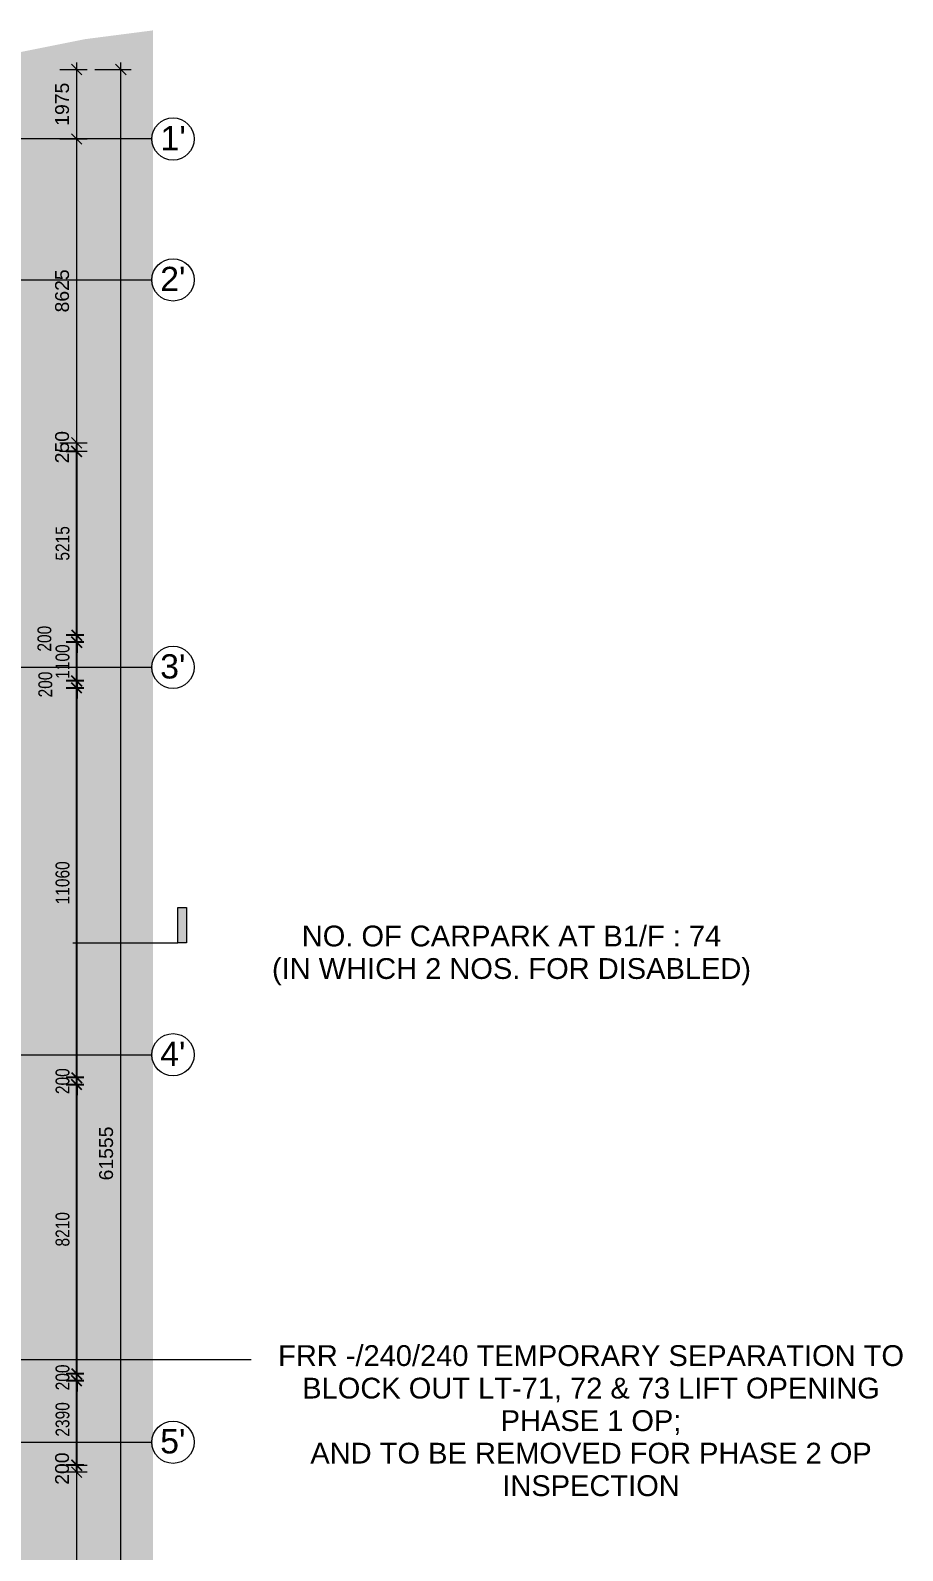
# Model space of a CAD drawing. Header units: millimetres. Extents: x -1578195 to 622687, y -255792 to 391308.
# Drawn here: x 124728 to 149494, y 160378 to 203538 of the extents above; entities that cross this region are included whole.
import ezdxf

# ---------------------------------------------------------------- set-up
doc = ezdxf.new("R2010")
doc.units = ezdxf.units.MM
doc.linetypes.add('Grid Line', pattern=[21, 12, -3, 3, -3])
for name, color, linetype, lineweight in [('A-ANNO-DIMS', 7, 'Continuous', 9), ('Dims-M_ANCILLARYBUILDING1-F_dwg-1', 7, 'Continuous', 9), ('G-ANNO-TEXT', 7, 'Continuous', 5), ('S-GRID-1', 7, 'Grid Line', 5), ('S-GRID-IDEN', 7, 'Continuous', 5)]:
    doc.layers.add(name, color=color, linetype=linetype, lineweight=lineweight)
doc.layers.add('A-DETL-GENF-2', color=7, linetype='Continuous', lineweight=9, true_color=0x525252)
doc.layers.add('A-WALL-PATT-1', color=7, linetype='Continuous', lineweight=9, true_color=0x009369)
doc.styles.add('Arial', font='arial.ttf', dxfattribs={"height": 393.413174})
doc.styles.add('Arial_11', font='arial.ttf', dxfattribs={"width": 0.8, "height": 12.5})
doc.styles.add('Arial_3', font='arial.ttf', dxfattribs={"height": 590.11976})
doc.styles.add('Arial_4', font='arial.ttf', dxfattribs={"height": 688.473054})
doc.dimstyles.new('Diagonal_-_2_0mm_Arial', dxfattribs={"dimscale": 304.8, "dimtxt": 500, "dimasz": 0.984252, "dimexe": 0.984252, "dimexo": 0.984252, "dimgap": 0.656168, "dimtad": 1, "dimdec": 0, "dimrnd": 5, "dimzin": 0, "dimdsep": 46, "dimtxsty": 'Arial_11', "dimblk1": 'OBLIQUE', "dimblk2": 'OBLIQUE', "dimsah": 1, "dimcen": 0.09, "dimdle": 0.656168, "dimadec": 0, "dimazin": 0, "dimtfac": 1, "dimtdec": 4, "dimtix": 1, "dimtmove": 0, "dimatfit": 3, "dimfxl": 1, "dimtvp": 1, "dimtolj": 1, "dimtzin": 0, "dimarcsym": 2})

# ---------------------------------------------------------------- blocks, each defined once
blk = doc.blocks.new('Grid - 3mm-2917264-B1_F PLAN _2 OF 2_')
at = {"layer": 'S-GRID-IDEN'}
blk.add_circle((0, 0), 3, dxfattribs=at)
blk = doc.blocks.new('Section - M_Section Tail - Filled-17576198-0510')
at = {"layer": 'Dims-M_ANCILLARYBUILDING1-F_dwg-1'}
blk.add_hatch(color=256, dxfattribs=at).paths.add_polyline_path([(0, 5), (0, 0), (-1.2, 0), (-1.2, 5)], flags=0)
for p, q in [((0, 5), (-1.2, 5)), ((-1.2, 5), (-1.2, 0)), ((0, 0), (0, 5)), ((-1.2, 0), (0, 0))]:
    blk.add_line(p, q, dxfattribs=at)
blk = doc.blocks.new('A$C2C6E4749')
at = {"layer": 'Dims-M_ANCILLARYBUILDING1-F_dwg-1'}
blk.add_line((78582, 3178), (81567, 3178), dxfattribs=at)
at = {"layer": 'Dims-M_ANCILLARYBUILDING1-F_dwg-1', "extrusion": (0, 0, -1), "xscale": 199.9999999999998, "yscale": 199.9999999999998, "zscale": 199.9999999999998}
blk.add_blockref('Section - M_Section Tail - Filled-17576198-0510', (-81567, 3178), dxfattribs=at)
blk = doc.blocks.new('Dims-B1-FPLAN_2OF2__dwg__Oblique-5772980-B1_F PLAN _2 OF 2_')
at = {"layer": 'A-ANNO-DIMS'}
blk.add_line((-0.5, -0.5), (0.5, 0.5), dxfattribs=at)
blk = doc.blocks.new('_Oblique')
at = {"color": 0, "linetype": 'ByBlock', "lineweight": -2}
blk.add_line((-0.5, -0.5), (0.5, 0.5), dxfattribs=at)
blk = doc.blocks.new('*D190')
at = {"layer": 'A-ANNO-DIMS', "color": 0, "lineweight": -2, "transparency": 16777216}
for p, q in [((126043, 162605), (126043, 165395)), ((126243, 165195), (125743, 165195)), ((126243, 162805), (125743, 162805))]:
    blk.add_line(p, q, dxfattribs=at)
at = {"layer": 'Defpoints', "color": 0, "transparency": 16777216}
for p in [(126043, 165195), (126543, 165195), (126543, 162805)]:
    blk.add_point(p, dxfattribs=at)
at = {"layer": 'A-ANNO-DIMS', "color": 0, "lineweight": -2, "transparency": 16777216, "xscale": 299.9999999999999, "yscale": 299.9999999999999, "zscale": 299.9999999999999}
for p, rotation in [((126043, 165195), 90), ((126043, 162805), 270)]:
    blk.add_blockref('_Oblique', p, dxfattribs=dict(at, rotation=rotation))
at = {"layer": 'A-ANNO-DIMS', "color": 0, "transparency": 16777216, "insert": (125642, 164103), "char_height": 12.5, "attachment_point": 5, "rotation": 90, "style": 'Arial_11'}
blk.add_mtext('\\A1;{\\H31.473x;2390}', dxfattribs=at)
blk = doc.blocks.new('*D222')
at = {"layer": 'A-ANNO-DIMS', "color": 0, "lineweight": -2, "transparency": 16777216}
for p, q in [((126243, 165395), (125743, 165395)), ((126043, 165395), (126043, 165695)), ((126043, 165195), (126043, 165395)), ((126243, 165195), (125743, 165195)), ((126043, 165195), (126043, 164895))]:
    blk.add_line(p, q, dxfattribs=at)
at = {"layer": 'Defpoints', "color": 0, "transparency": 16777216}
for p in [(126043, 165395), (126543, 165395), (126543, 165195)]:
    blk.add_point(p, dxfattribs=at)
at = {"layer": 'A-ANNO-DIMS', "color": 0, "lineweight": -2, "transparency": 16777216, "xscale": 299.9999999999999, "yscale": 299.9999999999999, "zscale": 299.9999999999999}
for p, rotation in [((126043, 165395), 270), ((126043, 165195), 90)]:
    blk.add_blockref('_Oblique', p, dxfattribs=dict(at, rotation=rotation))
at = {"layer": 'A-ANNO-DIMS', "color": 0, "transparency": 16777216, "insert": (125642, 165295), "char_height": 12.5, "attachment_point": 5, "rotation": 90, "style": 'Arial_11'}
blk.add_mtext('\\A1;{\\H31.473x;200}', dxfattribs=at)
blk = doc.blocks.new('*D223')
at = {"layer": 'A-ANNO-DIMS', "color": 0, "lineweight": -2, "transparency": 16777216}
for p, q in [((126043, 173806), (126043, 174106)), ((126243, 173806), (125743, 173806)), ((126243, 173606), (125743, 173606)), ((126043, 173606), (126043, 173806)), ((126043, 173606), (126043, 173306))]:
    blk.add_line(p, q, dxfattribs=at)
at = {"layer": 'Defpoints', "color": 0, "transparency": 16777216}
for p in [(126043, 173806), (126543, 173806), (126543, 173606)]:
    blk.add_point(p, dxfattribs=at)
at = {"layer": 'A-ANNO-DIMS', "color": 0, "lineweight": -2, "transparency": 16777216, "xscale": 299.9999999999999, "yscale": 299.9999999999999, "zscale": 299.9999999999999}
for p, rotation in [((126043, 173806), 270), ((126043, 173606), 90)]:
    blk.add_blockref('_Oblique', p, dxfattribs=dict(at, rotation=rotation))
at = {"layer": 'A-ANNO-DIMS', "color": 0, "transparency": 16777216, "insert": (125642, 173706), "char_height": 12.5, "attachment_point": 5, "rotation": 90, "style": 'Arial_11'}
blk.add_mtext('\\A1;{\\H31.473x;200}', dxfattribs=at)
blk = doc.blocks.new('*D224')
at = {"layer": 'A-ANNO-DIMS', "color": 0, "lineweight": -2, "transparency": 16777216}
for p, q in [((126043, 185068), (126043, 185368)), ((126243, 185068), (125743, 185068)), ((126243, 184868), (125743, 184868)), ((126043, 184868), (126043, 185068)), ((126043, 184868), (126043, 184568))]:
    blk.add_line(p, q, dxfattribs=at)
at = {"layer": 'Defpoints', "color": 0, "transparency": 16777216}
for p in [(126043, 185068), (126543, 185068), (126543, 184868)]:
    blk.add_point(p, dxfattribs=at)
at = {"layer": 'A-ANNO-DIMS', "color": 0, "lineweight": -2, "transparency": 16777216, "xscale": 299.9999999999999, "yscale": 299.9999999999999, "zscale": 299.9999999999999}
for p, rotation in [((126043, 185068), 270), ((126043, 184868), 90)]:
    blk.add_blockref('_Oblique', p, dxfattribs=dict(at, rotation=rotation))
at = {"layer": 'A-ANNO-DIMS', "color": 0, "transparency": 16777216, "insert": (125153, 184968), "char_height": 12.5, "attachment_point": 5, "rotation": 90, "style": 'Arial_11'}
blk.add_mtext('\\A1;{\\H31.473x;200}', dxfattribs=at)
blk = doc.blocks.new('*D225')
at = {"layer": 'A-ANNO-DIMS', "color": 0, "lineweight": -2, "transparency": 16777216}
for p, q in [((126043, 186368), (126043, 186668)), ((126243, 186368), (125743, 186368)), ((126243, 186168), (125743, 186168)), ((126043, 186168), (126043, 186368)), ((126043, 186168), (126043, 185868))]:
    blk.add_line(p, q, dxfattribs=at)
at = {"layer": 'Defpoints', "color": 0, "transparency": 16777216}
for p in [(126043, 186368), (126543, 186368), (126543, 186168)]:
    blk.add_point(p, dxfattribs=at)
at = {"layer": 'A-ANNO-DIMS', "color": 0, "lineweight": -2, "transparency": 16777216, "xscale": 299.9999999999999, "yscale": 299.9999999999999, "zscale": 299.9999999999999}
for p, rotation in [((126043, 186368), 270), ((126043, 186168), 90)]:
    blk.add_blockref('_Oblique', p, dxfattribs=dict(at, rotation=rotation))
at = {"layer": 'A-ANNO-DIMS', "color": 0, "transparency": 16777216, "insert": (125128, 186268), "char_height": 12.5, "attachment_point": 5, "rotation": 90, "style": 'Arial_11'}
blk.add_mtext('\\A1;{\\H31.473x;200}', dxfattribs=at)
blk = doc.blocks.new('*D226')
at = {"layer": 'A-ANNO-DIMS', "color": 0, "lineweight": -2, "transparency": 16777216}
for p, q in [((126043, 186168), (126043, 186468)), ((126243, 186168), (125743, 186168)), ((126043, 185068), (126043, 186168)), ((126243, 185068), (125743, 185068)), ((126043, 185068), (126043, 184768))]:
    blk.add_line(p, q, dxfattribs=at)
at = {"layer": 'Defpoints', "color": 0, "transparency": 16777216}
for p in [(126043, 186168), (126543, 186168), (126543, 185068)]:
    blk.add_point(p, dxfattribs=at)
at = {"layer": 'A-ANNO-DIMS', "color": 0, "lineweight": -2, "transparency": 16777216, "xscale": 299.9999999999999, "yscale": 299.9999999999999, "zscale": 299.9999999999999}
for p, rotation in [((126043, 186168), 270), ((126043, 185068), 90)]:
    blk.add_blockref('_Oblique', p, dxfattribs=dict(at, rotation=rotation))
at = {"layer": 'A-ANNO-DIMS', "color": 0, "transparency": 16777216, "insert": (125642, 185618), "char_height": 12.5, "attachment_point": 5, "rotation": 90, "style": 'Arial_11'}
blk.add_mtext('\\A1;{\\H31.473x;1100}', dxfattribs=at)
blk = doc.blocks.new('*D227')
at = {"layer": 'A-ANNO-DIMS', "color": 0, "lineweight": -2, "transparency": 16777216}
for p, q in [((126043, 186168), (126043, 191781)), ((126043, 191581), (125743, 191581)), ((126243, 186368), (125743, 186368))]:
    blk.add_line(p, q, dxfattribs=at)
at = {"layer": 'Defpoints', "color": 0, "transparency": 16777216}
for p in [(126043, 191581), (126343, 191581), (126543, 186368)]:
    blk.add_point(p, dxfattribs=at)
at = {"layer": 'A-ANNO-DIMS', "color": 0, "lineweight": -2, "transparency": 16777216, "xscale": 299.9999999999999, "yscale": 299.9999999999999, "zscale": 299.9999999999999}
for p, rotation in [((126043, 191581), 90), ((126043, 186368), 270)]:
    blk.add_blockref('_Oblique', p, dxfattribs=dict(at, rotation=rotation))
at = {"layer": 'A-ANNO-DIMS', "color": 0, "transparency": 16777216, "insert": (125642, 188974), "char_height": 12.5, "attachment_point": 5, "rotation": 90, "style": 'Arial_11'}
blk.add_mtext('\\A1;{\\H31.473x;5215}', dxfattribs=at)
blk = doc.blocks.new('*D228')
at = {"layer": 'A-ANNO-DIMS', "color": 0, "lineweight": -2, "transparency": 16777216}
for p, q in [((126243, 184868), (125743, 184868)), ((126043, 173606), (126043, 185068)), ((126243, 173806), (125743, 173806))]:
    blk.add_line(p, q, dxfattribs=at)
at = {"layer": 'Defpoints', "color": 0, "transparency": 16777216}
for p in [(126043, 184868), (126543, 184868), (126543, 173806)]:
    blk.add_point(p, dxfattribs=at)
at = {"layer": 'A-ANNO-DIMS', "color": 0, "lineweight": -2, "transparency": 16777216, "xscale": 299.9999999999999, "yscale": 299.9999999999999, "zscale": 299.9999999999999}
for p, rotation in [((126043, 184868), 90), ((126043, 173806), 270)]:
    blk.add_blockref('_Oblique', p, dxfattribs=dict(at, rotation=rotation))
at = {"layer": 'A-ANNO-DIMS', "color": 0, "transparency": 16777216, "insert": (125642, 179337), "char_height": 12.5, "attachment_point": 5, "rotation": 90, "style": 'Arial_11'}
blk.add_mtext('\\A1;{\\H31.473x;11060}', dxfattribs=at)
blk = doc.blocks.new('*D182')
at = {"layer": 'A-ANNO-DIMS', "color": 0, "lineweight": -2, "transparency": 16777216}
for p, q in [((126243, 173606), (125743, 173606)), ((126043, 165195), (126043, 173806)), ((126243, 165395), (125743, 165395))]:
    blk.add_line(p, q, dxfattribs=at)
at = {"layer": 'Defpoints', "color": 0, "transparency": 16777216}
for p in [(126043, 173606), (126543, 173606), (126543, 165395)]:
    blk.add_point(p, dxfattribs=at)
at = {"layer": 'A-ANNO-DIMS', "color": 0, "lineweight": -2, "transparency": 16777216, "xscale": 299.9999999999999, "yscale": 299.9999999999999, "zscale": 299.9999999999999}
for p, rotation in [((126043, 173606), 90), ((126043, 165395), 270)]:
    blk.add_blockref('_Oblique', p, dxfattribs=dict(at, rotation=rotation))
at = {"layer": 'A-ANNO-DIMS', "color": 0, "transparency": 16777216, "insert": (125642, 169500), "char_height": 12.5, "attachment_point": 5, "rotation": 90, "style": 'Arial_11'}
blk.add_mtext('\\A1;{\\H31.473x;8210}', dxfattribs=at)

msp = doc.modelspace()

# ---------------------------------------------------------------- hatches: boundary and pattern name
at = {"layer": 'A-DETL-GENF-2'}
h = msp.add_hatch(dxfattribs=at)
h.set_pattern_fill('FP_52', color=256, style=0, pattern_type=2)
h.set_pattern_definition([(45, (0, 0), (1e-13, 1796.051), [1270, -1270]), (45, (-336.8, 336.8), (1e-13, 1796.051), [1270, -1270]), (45, (-673.5, 673.5), (1e-13, 1796.051), [1270, -1270]), (135, (-673.5, 898), (-1796.051, 1e-13), [1270, -1270]), (135, (-336.8, 1234.8), (-1796.051, 1e-13), [1270, -1270]), (135, (0, 1571.5), (-1796.051, 1e-13), [1270, -1270])])
h.paths.add_polyline_path([(127090.9, 129732.2), (128206.5, 129732.2), (128206.5, 202491.4), (128206.5, 203538.4), (126284.9, 203290.6), (123986.6, 202831.2), (123986.6, 129732.2)])

# ---------------------------------------------------------------- linework, layer by layer
at = {"layer": 'A-ANNO-DIMS'}
for p, q in [((125562.2, 202430.5), (126343.1, 202430.5)), ((126043.1, 191280.5), (126043.1, 202630.5)), ((126562.2, 202430.5), (127593.1, 202430.5)), ((127293.1, 140676.5), (127293.1, 202630.5)), ((126043.1, 140676.5), (126043.1, 163105.6))]:
    msp.add_line(p, q, dxfattribs=at)
at = {"layer": 'A-ANNO-DIMS', "flags": 128}
for points in [[(125562.2, 200455.5), (126343.1, 200455.5)], [(125562.2, 191830.5), (126343.1, 191830.5)], [(126343.1, 191580.5), (125562.2, 191580.5)], [(125562.2, 162805.6), (126343.1, 162805.6)], [(126343.1, 162605.2), (125562.2, 162605.2)]]:
    msp.add_lwpolyline(points, dxfattribs=at)
at = {"layer": 'G-ANNO-TEXT'}
msp.add_line((130999.8, 165798.8), (101110.7, 165798.8), dxfattribs=at)
at = {"layer": 'S-GRID-1'}
for p, q in [((128177.6, 200455.5), (-10507.9, 200456.2)), ((-10507.9, 196456.2), (128177.6, 196455.5)), ((-10508, 185456.2), (128177.5, 185455.5)), ((-10508.1, 174456.2), (128177.5, 174455.5)), ((-10508.1, 163456.2), (128177.4, 163455.5))]:
    msp.add_line(p, q, dxfattribs=at)

# ---------------------------------------------------------------- block references
at = {"xscale": 300, "yscale": 300, "zscale": 300}
for p, rotation in [((126043.1, 202430.5), 90), ((127293.1, 202430.5), 90), ((126043.1, 200455.5), 270), ((126043.1, 200455.5), 90), ((126043.1, 191830.5), 270), ((126043.1, 191580.5), 90), ((126043.1, 162805.6), 270), ((126043.1, 162605.2), 90)]:
    msp.add_blockref('Dims-B1-FPLAN_2OF2__dwg__Oblique-5772980-B1_F PLAN _2 OF 2_', p, dxfattribs=dict(at, rotation=rotation))
at = {"layer": 'A-WALL-PATT-1'}
msp.add_blockref('A$C2C6E4749', (47351.3, 174455.9), dxfattribs=at)
at = {"layer": 'S-GRID-IDEN', "xscale": 199.9999999999998, "yscale": 199.9999999999998, "zscale": 199.9999999999998}
for p, rotation in [((128777.6, 200455.5), 89.99969999999958), ((128777.6, 196455.5), 269.9996999999992), ((128777.5, 185455.5), 269.9996999999992), ((128777.5, 174455.5), 269.9996999999992), ((128777.4, 163455.5), 269.9996999999992)]:
    msp.add_blockref('Grid - 3mm-2917264-B1_F PLAN _2 OF 2_', p, dxfattribs=dict(at, rotation=rotation))

# ---------------------------------------------------------------- texts
at = {"layer": 'A-ANNO-DIMS', "char_height": 393.41, "attachment_point": 2, "rotation": 90, "line_spacing_factor": 0.938532, "style": 'Arial'}
for s, insert, width in [('1975', (125430.4, 201443), 1459.2), ('8625', (125430.4, 196143), 1459.2), ('250', (125430.4, 191705.5), 1094.4), ('61555', (126680.4, 171653.5), 1824), ('200', (125430.4, 162705.4), 1094.4)]:
    msp.add_mtext(s, dxfattribs=dict(at, insert=insert, width=width))
at = {"layer": 'G-ANNO-TEXT', "char_height": 590.12, "attachment_point": 2, "line_spacing_factor": 0.938532, "style": 'Arial_3'}
for s, insert, width in [('NO. OF CARPARK AT B1/F : 74\\P(IN WHICH 2 NOS. FOR DISABLED)', (138388.3, 178122.3), 13987.056), ('FRR -/240/240 TEMPORARY SEPARATION TO BLOCK OUT LT-71, 72 & 73 LIFT OPENING\\PPHASE 1 OP;\\PAND TO BE REMOVED FOR PHASE 2 OP INSPECTION', (140647.1, 166209.8), 18451.576)]:
    msp.add_mtext(s, dxfattribs=dict(at, insert=insert, width=width))
at = {"layer": 'S-GRID-IDEN', "char_height": 688.47, "width": 856.758, "attachment_point": 2, "line_spacing_factor": 0.938532, "style": 'Arial_4'}
for s, insert in [("1'", (128782.8, 200826)), ("2'", (128772.4, 196826.5)), ("3'", (128772.4, 185826.5)), ("4'", (128772.3, 174826.5)), ("5'", (128772.3, 163826.5))]:
    msp.add_mtext(s, dxfattribs=dict(at, insert=insert))

# ---------------------------------------------------------------- dimensions: what is measured, and where the dimension line sits
at = {"layer": 'A-ANNO-DIMS'}
for base, p1, p2, picture, middle in [((126043.1, 191580.5), (126543.1, 186367.7), (126343.1, 191580.5), '*D227', (125642.2, 188974.1)), ((126043.1, 186167.7), (126543.1, 185067.7), (126543.1, 186167.7), '*D226', (125642.2, 185617.7)), ((126043.1, 184867.7), (126543.1, 173805.7), (126543.1, 184867.7), '*D228', (125642.2, 179336.7)), ((126043.1, 173805.7), (126543.1, 173605.7), (126543.1, 173805.7), '*D223', (125642.2, 173705.7)), ((126043.1, 173605.7), (126543.1, 165394.8), (126543.1, 173605.7), '*D182', (125642.2, 169500.2)), ((126043.1, 165394.8), (126543.1, 165194.8), (126543.1, 165394.8), '*D222', (125642.2, 165294.8))]:
    dim = msp.add_linear_dim(base=base, p1=p1, p2=p2, angle=90, text='{\\H31.473x;<>}', dimstyle='Diagonal_-_2_0mm_Arial', override={"dimpost": '<>', "dimtmove": 1, "dimarcsym": 2}, dxfattribs=at)
    dim.commit()
    dim.dimension.update_dxf_attribs({"geometry": picture, "text_midpoint": middle})
for base, p1, p2, picture, middle in [((126043.1, 186367.7), (126543.1, 186167.7), (126543.1, 186367.7), '*D225', (125528.6, 186267.7)), ((126043.1, 185067.7), (126543.1, 184867.7), (126543.1, 185067.7), '*D224', (125553.4, 184967.7)), ((126043.1, 165194.8), (126543.1, 162805.2), (126543.1, 165194.8), '*D190', (126043.1, 164103.1))]:
    dim = msp.add_linear_dim(base=base, p1=p1, p2=p2, angle=90, text='{\\H31.473x;<>}', dimstyle='Diagonal_-_2_0mm_Arial', override={"dimpost": '<>', "dimtmove": 1}, dxfattribs=at)
    dim.commit()
    dim.dimension.update_dxf_attribs({"geometry": picture, "text_midpoint": middle, "dimtype": 160})

doc.saveas('drawing.dxf')
